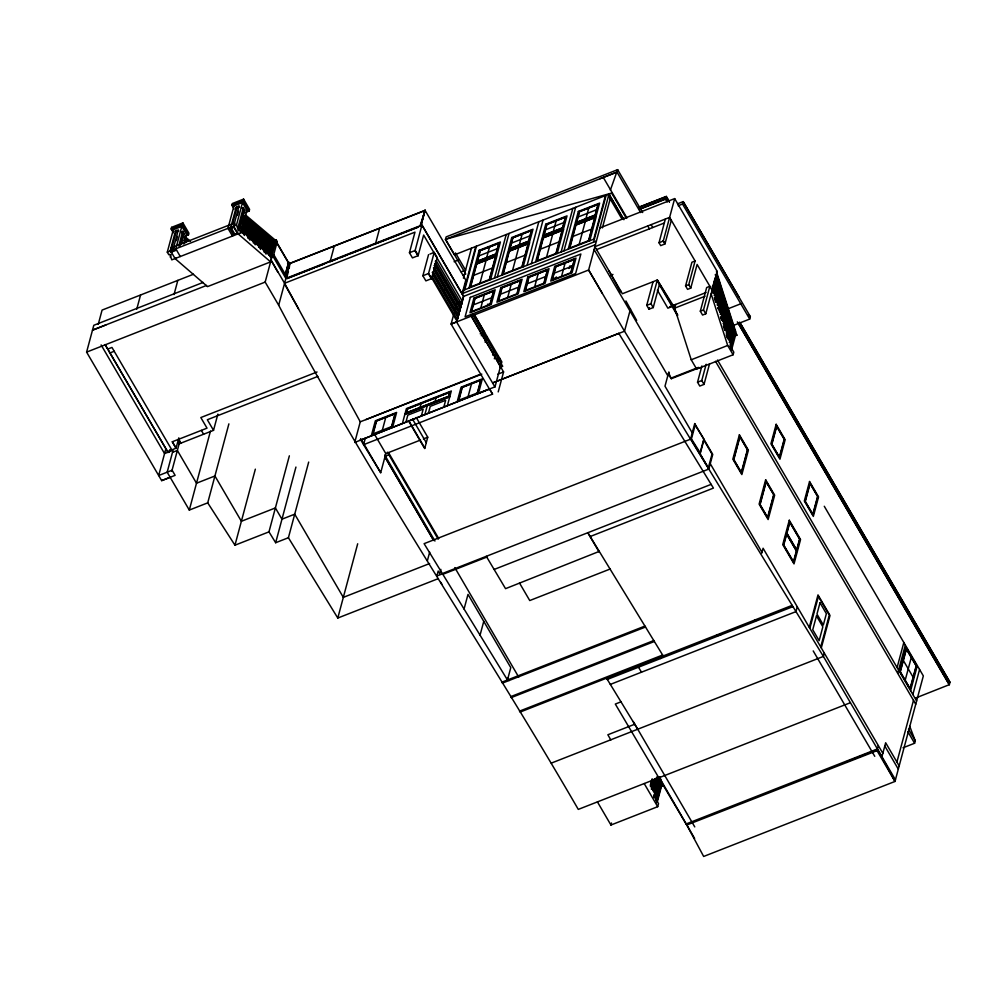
<?xml version="1.0" encoding="UTF-8"?>
<svg xmlns="http://www.w3.org/2000/svg" width="1000" height="1000" viewBox="0 0 1000 1000"><rect width="100%" height="100%" fill="white"/><g stroke="black" fill="none" stroke-linecap="round" stroke-linejoin="round"><path stroke-width="1.5" d="M456.763 302.975L462.287 301.25L463.6 296.388L421.95 225.037L285.887 278.4L278.675 305.225C369.8 478.387 480.312 640.2 578.288 809.4L850.413 702.7M228.888 423.862L207.725 502.85L189.3 510.075L170.162 477.312L161.65 480.625L86.6 352.113L93.8 325.288L203.113 282.425M98.263 324.288L102.075 310.087L193.487 274.237M136.75 309.2L140.562 295M173.4 232.838L171.137 228.975L171.575 227.35L182.913 222.913L188.925 233.188L188.487 234.812L185.65 235.925M241.737 201.287L247 210.287L240.975 232.725L171.788 259.862L169.85 254.3L168.787 254.713L167.288 252.15L173.312 229.7M175.487 231.025L170.125 251.038L170.688 252L173.512 250.888L172.95 249.925L178.325 229.913L175.487 231.025L176.05 231.988L171.525 248.85L170.963 247.887L234.475 222.987L235.037 223.95M171.412 247.712L170.562 250.863L175.125 258.663L207.525 286.613L270.6 261.875L238.188 233.938L233.637 226.125L239 206.125L236.175 207.237L230.8 227.237L234.925 234.312M170.287 257.288L171.05 254.425M176.25 240.712L177.375 236.5M188.487 234.812L182.488 224.525L182.913 222.913M178.725 246.05L182.662 231.375L181.6 231.8L183.1 234.363L180.012 245.863M181.462 244.013L184.163 233.95L182.662 231.375M183.575 243.888L186.312 234.088L181.812 226.375L175.787 248.812L180.287 256.525M184.288 243.612L185.425 239.387L185.037 242.85M174.013 294.587L177.825 280.375M165.875 448.7L158.675 475.525L172.138 470.25L175.113 475.35L161.65 480.625M234.075 209.037L231.825 205.188L232.262 203.562L243.6 199.112L249.6 209.4L249.163 211.025L244.913 212.688M233.238 204.625L233.988 205.912L227.963 228.35L232.463 236.062M169.237 452.35L170 449.513M232.512 223.925L236.737 208.2L236.175 207.237M237.3 215.525L238.438 211.3M178.837 437.837L176.062 448.212L167.55 451.55L105.062 344.55L107.312 348.413M238.412 230.575L243.775 210.575L242.275 208L243.337 207.587L244.838 210.15L239.475 230.162L238.412 230.575L236.475 225.025L242.5 202.575L233.988 205.912M249.163 211.025L243.162 200.738L243.6 199.112M179.587 441L178.8 443.963L213.525 430.337L217.875 414.1M171.762 471.337L179.338 443.062M237.975 227.587L243.337 207.587M241.363 229.925L244.4 216.6M242.35 230.425L242.013 231.35L245.75 217.75M242.725 231.075L246.125 218.388M243.375 230.45L247.113 218.9L244.462 230.812M243.713 231.575L243.375 232.5L247.113 218.9M244.737 231.6L248.475 220.05L244.737 233.65M245.487 230.825L247.763 220.325M248.475 220.05L244.438 235.45L241.4 230.25M246.1 234.8L249.838 221.2L247.175 233.113M246.8 234.525L249.838 221.2M247.45 233.9L251.188 222.35L248.538 234.262M247.787 235.025L247.45 235.95L251.188 222.35M248.812 235.05L252.55 223.487L248.812 237.1L252.55 223.487M249.562 234.275L251.838 223.775M250.175 236.2L253.912 224.638L250.175 238.25M250.55 236.838L253.2 224.925M253.912 224.638L249.838 240.1L245.275 232.3L242.413 233.425M251.537 237.35L255.263 225.787L251.525 239.4M252.237 239.112L255.263 225.787M256.625 226.938L252.887 240.55L256.625 226.938L253.975 238.863M254.25 239.65L257.987 228.088L255.338 240.012M254.625 240.287L257.275 228.375M254.587 240.775L254.25 241.7L257.987 228.088M255.613 240.8L259.35 229.237L256.312 242.562L255.238 242.2M256.363 240.025L258.637 229.525M259.35 229.237L255.238 244.762L250.688 236.962L247.812 238.088M256.975 241.95L260.7 230.387L256.962 244L260.7 230.387M258.325 243.1L262.062 231.537L259.037 244.862L257.95 244.5L259.037 244.862M258.325 245.15L262.062 231.537M259.688 244.237L263.425 232.688L260.387 246.012L259.312 245.65L260.387 246.012M260.062 244.887L262.712 232.975M260.4 243.962L263.425 232.688M189.3 510.075L210.463 431.087M261.05 245.387L264.788 233.837L261.05 247.45L264.788 233.837M258.612 247.4L261.488 246.275L260.637 249.425L256.087 241.612L253.212 242.738M262.413 246.537L266.137 234.988L263.488 246.912M262.738 247.675L262.4 248.6L266.137 234.988M263.762 247.688L267.5 236.137L263.762 249.75L267.5 236.137M265.125 248.837L268.863 237.288L265.125 250.9L268.863 237.288M265.5 249.488L268.15 237.575M266.488 249.988L270.225 238.438L267.562 250.362M270.225 238.438L266.038 254.075L261.488 246.275M267.838 251.137L271.575 239.587L267.838 253.2L271.575 239.587M269.2 252.288L272.938 240.738L269.2 254.35L272.938 240.738M269.575 252.938L272.225 241.025M270.487 253.375L274.225 241.825L271.212 255.525L271.962 256.8L272.425 255.25L273.8 254.713L287.312 277.838M274.225 241.825L270.475 255.425M275.387 242.275L275.975 240.712L245.812 215.2M241.312 228.2L271.988 254.975L276.212 239.825L274.438 240.512M278.675 305.225L265.175 282.087L272.375 255.275M273.425 255.787L277.238 241.588L276.212 239.825M284.938 275.763L288.425 262.812L276.55 242.475M285.125 275.7L288.6 262.75L276.725 242.413M285.487 276.825L289.3 262.462L288.6 262.75M286.388 276.137L289.825 263.35L289.325 262.5M286.875 277.125L288.412 271.4M289.188 268.525L289.825 263.35L425.225 210.263L419.862 226.337L420.588 226.25L424.787 210.625M289.363 455.825L268.975 531.862L234.963 545.2L255.35 469.162M330.138 261.525L334.338 245.9M308.688 462.062L288.412 537.725L275.663 542.725L295.938 467.062M375.5 243.738L379.688 228.113M277.913 272.3L271.062 260.15L284.575 283.275L360.262 421.812L354.725 442.45L489.55 388.975L492.55 394.125L363.575 444.688L360.575 439.55L360.4 440.188L489.55 388.975L492.55 394.125M462.3 301.25L423.65 235.062L418.113 255.662L412.45 257.887L409.45 252.738L414.975 232.15L284.575 283.275M360.4 440.188L360.812 438.65M365.938 419.588L479.1 374.762M425.05 210.325L420.85 225.95L425.05 210.325L465.8 280.125L462.175 293.663L596.4 241.038M365.387 437.925L363.575 444.688L380.7 472.7L385.825 453.638L374.312 433.925M371.3 435.863L375.35 420.788L396.613 412.45L392.587 427.425M372.362 435.45L376.25 420.975L395.387 413.475L391.525 427.85M372.725 435.3L376.55 421.037L394.975 413.812L391.175 427.987M429.95 254.075L434.212 252.413L437.212 257.55L431.538 278.65L425.875 280.875L422.875 275.738L428.537 254.638M381.95 431.65L385.763 417.425M431.538 278.65L428.537 273.512L434.212 252.413M438.413 578.575L337.788 618.038L357.688 543.775M462.875 275.163L465.75 274.037L445.487 239.338L612.312 192.9L454.462 254.85L445.487 239.338L446.138 236.9L617.638 169.662L642.675 212.55M402.388 423.537L406.4 408.612L451.312 391L447.362 405.712M405.938 422.137L407.812 415.138L423.188 409.113L421.325 416.025M420.025 407.45L421.062 403.587M424.875 414.625L427.388 405.288M453.862 313.775L451.1 324.075L489.5 389.137M454.65 310.837L456.238 304.95M463.413 278.188L471.475 248.175M428.425 413.212L430.275 406.337L445.637 400.312L443.812 407.113M463.15 292.525L465.438 284.012M464.05 290.025L475.725 246.513M464.75 289.75L476.438 246.225M435 401.575L436.037 397.713M500.5 366.375L494.963 387L456.562 321.925L462.438 300.75M431.838 278.15L456.3 320.037L457.362 319.613L457.962 317.387L432.738 274.188M458.562 315.15L433.338 271.962L432.275 272.375L457.5 315.575L458.562 315.15L459.162 312.925L433.938 269.725M459.762 310.688L434.538 267.488L433.475 267.913L458.7 311.1L459.762 310.688L460.363 308.463L435.138 265.262L434.075 265.675M434.675 263.45L459.9 306.637L460.913 306.25L461.562 303.988L436.337 260.8L435.275 261.212M416.238 417.475L427.75 437.2L424.7 448.562L408.638 421.05M469 288.087L475.538 263.725L497.113 255.275L490.575 279.625M470.637 286.712L476.737 263.988L495.475 256.637L489.375 279.363M471.625 311.388L475.112 298.4L493.537 291.175L490.05 304.163L487.45 304.275M480.012 283.038L486.112 260.312M486.712 257.538L489.55 246.988M480.838 307.775L484.325 294.788M457.163 401.825L461.1 387.163L482.362 378.825L478.45 393.375M458.225 401.4L462 387.35L481.138 379.85L477.388 393.8M458.587 401.262L462.3 387.413L480.725 380.188L477.038 393.938L495.012 386.838M494.513 278.075L506.2 234.55M481.375 335.775L482.15 332.9M497.35 276.962L509.038 233.438M483.288 336.463L484.462 332.1L474.412 314.9M483.5 338.025L484.312 335.037M467.812 397.6L471.512 383.8M501.6 275.3L508.137 250.95L529.712 242.488L523.175 266.837M503.237 273.938L509.338 251.2L528.075 243.863L521.975 266.588M485.125 342.2L486.675 336.438M427.4 560.65L429.675 552.15M498.55 300.825L502.038 287.838L520.462 280.613L516.975 293.6M519.312 244.75L522.15 234.2M512.6 270.262L518.713 247.537M507.762 297.213L511.25 284.225M492.625 355.05L493.787 350.737M494.363 358.8L495.962 352.825M440.875 569.388L439.725 573.7L438.188 571.05L436.85 576.013L442.525 573.8L507.463 679.987L510.775 667.625L468 594.375L464.062 609.025M497.088 360.887L498.275 356.45M474.562 315.163L499.625 358.075L498.325 362.925L503.575 371.925L498.212 391.9M527.112 265.3L538.8 221.75M500.3 366.887L501.875 361.925L499.625 358.075M531.362 263.625L543.062 220.075M525.487 290.262L528.975 277.275L547.4 270.05L543.913 283.038M535.612 261.962L542.15 237.613L563.725 229.15L557.188 253.5M537.25 260.6L543.35 237.862L562.087 230.525L555.988 253.25M534.7 286.65L538.188 273.663M553.325 231.412L556.163 220.863M546.625 256.925L552.725 234.2M561.125 251.962L572.825 208.4M563.962 250.85L575.662 207.288M568.212 249.175L574.75 224.825L596.325 216.375L589.788 240.725M561.625 276.087L565.112 263.113M569.85 247.812L575.95 225.087L594.688 217.738L588.587 240.463M570.837 272.488L574.325 259.5L555.9 266.725L552.413 279.7L556.5 276.975M585.925 218.637L588.763 208.075M579.225 244.137L585.325 221.412M480.05 635.163L483.762 621.362M593.725 239.175L605.425 195.6M593.562 242.15L606.138 195.325M623.9 219.713L608.987 194.163L588.625 270.012L602.125 293.137M602.388 227.9L610.188 198.875M608.913 270.7L620.55 291.863L620.775 291.025M630.5 308.913L624.513 331.213L823.4 656.425L895.438 779.812M667.237 201.55L665.662 198.85L666.312 196.425L638.75 207.225M667.175 201.8L665.6 199.1L666.25 196.663L638.688 207.475M671.312 220.263L664.95 243.962L660.7 245.625L659.013 242.738L665.375 219.037M663.288 240.95L664.987 243.837L663.263 241.062L674.663 198.6L599.925 227.913M653.225 307.55L648.975 309.212L646.725 305.363L653.075 281.712M648.975 309.212L649.4 307.638M673.662 306.188L657.325 280.038L659.375 284.675L653.225 307.587L650.975 303.7L657.325 280.038L622.375 293.75L594.888 246.675L669.625 217.375L695.1 261L688.75 284.65L690.763 288.1L687.575 289.35L685.562 285.9L691.912 262.25L695.1 261M590.087 536.562L713.425 488.1L618.85 333.425M726.475 328.175L749.7 319.075L682.537 204.025L683.175 201.612L677.537 203.825M486.3 556.312L505.55 588.663L599.263 551.388M731.637 322L728.3 336.438L731.637 322L727.062 336.488L730.825 342.912L730.05 345.75L733.812 352.175L733.112 354.762L696.65 369.062L691.225 359.775L674.65 308.163L675.65 304.45M690.763 288.1L697.113 264.45L715.875 296.575L715.113 299.413L718.863 305.837L718.1 308.688L721.85 315.113M669.3 374L668.825 371.912M699.663 367.587L671.325 378.7L668.587 372.788L664.987 386.188L692.25 432.863M700.325 311.2L706.675 287.538L709.862 286.288L703.512 309.95L705.763 313.8L702.575 315.05L700.325 311.2L703.512 309.95M712.887 286.375L715.1 278.087M705.763 313.8L717.163 271.375L674.663 198.6M716.55 275.05L712.513 289.775L716.925 275.7L715.85 275.338M713.512 290.887L717.562 278.188L714.225 292.625L717.562 278.188M714.262 290.15L716.85 278.463M714.525 294.012L718.562 281.312L715.238 295.75L718.562 281.312M715.525 297.137L719.575 284.438L715.537 299.163L719.575 284.438M716.637 295.025L718.863 284.725M716.9 298.888L720.575 287.575L717.25 302.013L716.162 301.65L717.25 302.013M716.538 302.288L720.575 287.575M717.913 302.025L721.575 290.7L717.537 305.425L720.875 290.975M718.25 305.15L721.575 290.7M709.587 363.7L704.025 384.4L699.775 386.062L697.525 382.212L701.888 365.95M718.888 305.225L722.588 293.837L719.25 308.275L718.175 307.913L719.25 308.275M718.55 308.55L722.588 293.837M719.587 309.788L723.625 297.087L720.3 311.525L723.625 297.087M704.025 384.4L701.775 380.538L706.15 364.275M720.55 312.787L724.6 300.087L721.263 314.538L724.6 300.087M721.663 310.675L723.888 300.363M725.6 303.225L722.275 317.663L725.6 303.225L721.087 317.95L724.837 324.375L724.075 327.212L727.825 333.638M722.3 316.337L723.888 310.413L716.1 297.075M722.562 319.05L726.612 306.35L723.275 320.788L726.612 306.35M723.675 316.925L725.9 306.625M610.837 739.987L607.863 734.762L634.688 724.25M723.575 322.175L727.613 309.475L723.575 324.2L727.613 309.475M724.95 323.925L728.612 312.613L724.575 327.325L728.612 312.613M724.575 327.325L727.913 312.887M725.95 327.05L729.625 315.738L726.287 330.175L725.212 329.812L726.287 330.175M725.588 330.45L729.625 315.738M726.587 331.562L730.625 318.863L726.587 333.587M727.325 330.825L729.912 319.15M727.3 333.312L730.625 318.863M637.7 665.962L641.5 672.188M728.6 337.825L732.638 325.125L729.312 339.562L732.638 325.125M729.6 340.95L733.637 328.25L730.312 342.7L733.637 328.25M730.35 340.213L732.938 328.537M730.575 344.888L733.9 332.488L715.288 274.525M730.85 348.6L735.325 331.938L735.037 331.037L733.625 331.6L734.95 335.75L736.862 335.262L716.45 271.663L717.163 271.375M731.6 349.888L735.913 333.8L736.862 335.262M654.013 795.938L658.525 803.65L657.7 806.688L610.938 825.025L611.475 823M749.7 319.075L750.35 316.613L683.175 201.612L739.175 297.512M659.875 657.262L660.625 658.512M652.087 778.9L650.325 785.175L654.837 792.887M650.45 786.513L652.35 779.45M651.538 787.35L653.487 780.062M654.137 779.188L651.425 789.287L654.675 778.975M653.05 789.887L656.263 777.925M653.325 790.387L656.9 777.075M657.425 776.862L653.462 791.65L656.787 777.712M654.475 792.712L658.688 777.025M658.925 777.7L653.612 797.475L659.45 777.487M654.137 797.262L659.225 776.812M655.225 798.1L660.45 780.4L655.638 799.837L660.45 780.4M661.15 784.2L656.325 802.138L657.15 802.412L661.912 784.663L661.15 784.2L661.912 784.663M656.612 802.613L661.675 783.988M686.15 823.775L703.662 856.462L895 781.438L923.337 675.913L824.275 506.262M686.85 824.987L878.112 750.238M761.775 553.112L763.088 548.25L882.837 753.312M797.275 606.8L795.987 611.613L610.325 684.412M809.287 627.362L818 594.9L830.013 615.462L821.3 647.925M809.85 628.325L818.4 596.475L829.287 615.112L820.738 646.963M824.3 653.075L823.4 656.425L551.275 763.125M897.1 667.55L903.825 642.5M846.15 761.9L876.612 749.95L895 781.438L877.425 748.962L878.325 745.6M897.725 673.363L905.325 645.062M899.35 671.4L905.888 647.05L917.138 666.325L910.6 690.688M881.938 756.65L885.662 742.763L899.175 765.9M905.188 680.225L911.3 657.5M912.85 694.538L919.575 669.488M896.925 762.038L913.487 700.35M902.987 747.8L914.6 743.25L915.25 740.812L909.75 726.312M270.738 260.175L271.438 258.738L266.887 250.938L264.012 252.062M618.812 333.325L492.713 382.887L624.513 331.213L588.625 270.012L451.1 324.075L456.562 321.925L463.587 296.438L421.95 225.037L415.112 250.525L418.113 255.662L415.062 250.538M456.562 321.925L462.4 300.887M610.375 190.087L617.638 169.662L616.987 172.075L640.625 212.562M568.938 268.475L572.575 265.988L569.575 266.125M171.137 228.975L182.488 224.525M231.825 205.188L243.162 200.738M171.887 230.263L183.238 225.812M176.05 231.988L178.888 230.888M236.737 208.2L239.562 207.087L239 206.125M183.1 234.363L184.163 233.95M243.775 210.575L244.838 210.15M247 210.287L248.412 209.737M185.8 240.025L184.713 239.662M247.488 219.537L246.4 219.175M167.288 252.15L236.475 225.025M248.137 220.963L248.85 220.688M231.363 228.212L234.2 227.1M171.312 252.15L176.537 250.1M250.212 221.838L249.125 221.475M251.562 222.987L250.487 222.625M252.213 224.412L252.925 224.137M253.575 225.562L254.288 225.287M233.562 234.85L237.812 233.175M255.637 226.438L254.562 226.075M257 227.587L255.925 227.225M257.65 229.013L258.363 228.738M245.712 234.15L246.425 233.875M259.012 230.162L259.725 229.887M261.075 231.038L260 230.675M262.438 232.188L261.35 231.825M263.087 233.612L263.8 233.337M251.15 238.75L251.863 238.475M265.163 234.488L264.075 234.125M252.512 239.9L253.225 239.625M266.512 235.637L265.438 235.275M267.875 236.788L266.788 236.425M268.525 238.212L269.237 237.938M270.6 239.088L269.513 238.725M271.95 240.238L270.875 239.875M273.463 240.425L271.337 241.262L247.025 220.688M272.6 241.663L273.312 241.388M274.6 242.463L273.512 242.1M273.438 243.038L275.562 242.213L244.1 215.588M276.35 241.938L277.238 241.588M266.475 252.05L266.812 251.125M268.738 255.113L271.625 253.975L285.887 278.4M206.55 285.438L92.5 330.163L105.95 324.913M287.55 263.2L288.425 262.812M289.913 263.512L425.138 210.487M86.6 352.113L265.175 282.087M287.062 278.412L418.425 226.9M419.862 226.337L420.85 225.95M107.713 349.1L111.962 347.438L171.812 449.875M286.837 278.7L314.337 267.913M317.225 266.788L324.462 263.95M330.25 261.675L337.488 258.837M340.375 257.7L347.612 254.862M350.5 253.738L370.763 245.787M373.65 244.65L418.5 227.075M109.963 352.95L114.213 351.275M409.45 252.738L415.112 250.525L418.113 255.662M599.975 178.738L616.987 172.075L445.487 239.338M454.125 261.725L458.4 260.038M422.875 275.738L428.537 273.512M478.925 255.875L497.35 248.65M511.512 243.088L529.938 235.863M545.538 229.75L563.962 222.525M578.138 216.962L596.562 209.737M431.075 276.837L432.137 276.425L457.362 319.613M461.175 271.837L464.062 270.7M445.262 281.575L446.325 281.163L460.962 306.225M639.55 209.1L665.662 198.85M444.062 286.05L445.125 285.625M639.487 209.338L665.6 199.1M473.688 275.35L492.425 268M506.287 262.562L525.025 255.225M540.3 249.225L559.038 241.887M572.9 236.45L591.638 229.1M442.863 290.512L443.925 290.087M678.188 205.75L682.537 204.025M463.038 290.425L594.438 238.9M463.6 296.388L595.413 244.7M596.575 249.575L664.2 223.05M460.5 304.413L461.525 304M459.3 308.875L460.363 308.463M473.375 304.887L491.8 297.663M500.3 294.325L518.725 287.1M527.225 283.775L545.65 276.55M554.15 273.212L572.575 265.988M458.1 313.337L459.162 312.925M317.05 371.987L200.825 417.55L207.025 428.15L172.3 441.775L176.062 448.212L172.3 441.775M317.887 376.4L207.338 419.738L213.525 430.337M659.013 242.738L663.263 241.062M610.062 275.575L612.962 274.438M173.113 452.113L177.362 450.45L196.5 483.212L214.925 475.988L241.388 521.275L275.4 507.938L281.962 519.188L294.725 514.175L343.325 597.375L429.575 563.562M480.213 333.762L484.462 332.1M685.562 285.9L688.75 284.65M716.225 275.975L716.925 275.7M646.725 305.363L650.975 303.7M360.262 421.812L481.825 374.15M499.825 367.463L502.713 366.325L472.25 314.163M497.788 374.2L503.575 371.925M669.5 306.863L706.038 292.538M675.438 305.225L667.875 308.188L657.375 290.188M720.95 288.212L719.862 287.85M713.85 291.988L713.525 292.9M674.65 308.163L705.037 296.25M404.925 414.1L449.837 396.488M404.812 414.5L449.725 396.887M721.25 291.625L721.95 291.35M714.15 295.387L714.862 295.113M722.962 294.475L721.875 294.113M373.125 433.825L391.55 426.6M458.862 400.2L477.287 392.975M724 297.725L722.925 297.362M724.262 301.012L724.975 300.738M717.163 304.775L717.875 304.5M725.975 303.863L724.887 303.5M719.925 310.887L719.587 311.8M740.788 303.788L723.888 310.413L716.137 297.15M727.987 310.125L726.9 309.75M720.188 314.163L720.888 313.888M728.288 313.525L728.988 313.25M721.9 317.025L721.562 317.938M730 316.375L728.913 316.012M722.2 320.425L722.9 320.15M385.825 453.638L420.525 440.037M423.413 438.9L427.75 437.2M730.288 319.788L731 319.513M723.2 323.55L724.287 323.925M388.913 454.812L384.663 456.475L433.725 540.487M732.013 322.638L730.925 322.275M733.012 325.763L731.925 325.4M733.312 329.175L734.013 328.9M726.213 332.938L726.925 332.663M736.363 335.2L734.95 335.75L733.625 331.6L735.537 331.112M733.9 332.488L735.325 331.938L716.7 273.962M727.925 335.8L727.6 336.712M728.225 339.2L728.938 338.925M729.225 342.337L729.938 342.05M691.225 359.775L727.688 345.475L733.112 354.762M730.088 346.725L731.787 346.2L712.537 286.25M671.525 377.938L698.45 367.375M697.525 382.212L701.775 380.538M690.55 439.188L424.1 543.663L442.362 573.55L708.825 469.062M442.837 574.325L486.775 557.1M494.3 569.388L711.15 484.363M610.337 568.95L529.75 600.55L519.525 583.05M501.788 682.212L644.938 626.075M502.362 683.138L645.512 627.013M510.637 696.688L653.787 640.55M511.213 697.613L654.362 641.488M519.487 711.15L662.638 655.025M520.062 712.087L792.188 605.35M792.938 606.625L607.275 679.438L606.525 678.15L637.725 729.225M620.975 701.838L615.312 704.062L686.087 823.988L877.425 748.962M660.675 781.075L659.912 780.612M661.388 786.075L663.388 785.512L661.388 786.075L658.413 777.4M915.875 697.913L949.35 684.663L737.962 322.663M174.6 257.962L176.038 258.188M747.9 314.713L750.35 316.613M241.175 228.688L272.162 254.9M241.438 231.537L243.812 233.55M247.387 236.575L254.537 242.625M256.925 244.65L260.5 247.675M262.887 249.688L265.262 251.7M267.65 253.725L270.038 255.738M184.65 236.35L190.525 241.325M184.513 238.062L188.038 241.05M183.975 240.238L186.287 242.2M668.188 374.263L671.325 378.7M207.725 502.85L234.963 545.2M288.412 537.725L337.788 618.038M268.975 531.862L275.663 542.725M663.213 655.962L587.837 532.712L599.1 551.987M666.25 196.663L669.4 202.062M739.538 322.137L949.963 682.362M737.312 321.875L949.312 684.8L950 682.225L740.188 322.925M608.975 194.213L623.6 219.25M435.737 263.025L446.325 281.163M388.5 452.562L438.713 538.513M384.738 455.05L434.963 541.05M384.8 456.725L433.088 539.412M173.8 246.775L174.363 247.738M201.35 430.375L203.6 434.237M178.675 439.275L180.925 443.125M717.862 281.588L718.238 282.238M666.312 196.425L669.463 201.8M715.863 298.238L716.237 298.888M724.912 326.413L725.288 327.05M651.1 224.638L652.788 227.525M903.363 660.512L913.125 677.225M647.75 225.95L649.45 228.837M717.537 360.062L916.612 700.962M715.5 361.312L915.738 704.212M603.312 177.475L626.95 217.95M611.575 192.975L626.425 218.4M608.488 195.987L621.912 218.962M657.325 280.038L677.75 315.012M659.375 284.675L677.537 315.775M908.5 729.237L915.25 740.812M907.85 731.675L914.6 743.25M786.663 533.088L796.8 550.438M786.5 533.7L796.637 551.05M884.8 746.012L898.3 769.15M594.113 249.562L667.8 375.737M710.263 463.7L762.062 552.425M813.213 650.925L874.762 756.325M754.75 620.025L755.5 621.312M719.912 633.688L720.662 634.975M455.487 252.913L465.625 270.262M471.438 316.163L498.462 362.438M470.825 315.538L500.575 366.788M633.225 721.513L694.762 826.9M644.2 783.55L657.7 806.688M412.512 419.087L426.287 442.663M408.75 420.65L424.812 448.15M597.425 801.9L610.938 825.025M387.375 452.175L438.15 539.125M518.725 677.113L454.8 567.612M269.538 253.425L269.913 254.062M268.175 252.275L268.55 252.913M265.45 249.975L265.825 250.613M264.1 248.825L264.475 249.462M261.375 246.525L261.75 247.162M257.3 243.075L257.675 243.713M250.5 237.325L250.875 237.975M507.525 677.875L509.087 680.562M249.15 236.175L249.525 236.825M239.475 230.162L240.975 232.725M361.562 439.938L380.7 472.7M233.837 227.237L237.787 233.988M440.712 582.25L441.838 584.175M229.438 227.775L233.938 235.487M178.225 226.2L178.975 227.488M175.4 227.312L176.15 228.6M171.575 227.35L173.825 231.213M108.45 350.35L168.113 452.525M101.112 344.925L164.55 453.575L173.062 450.25L167.175 472.2L170.15 477.3M428.438 273.55L431.425 278.7M659.212 777.237L694.625 838.425M284.775 284.45L298.488 308.75M625.913 300.95L636.663 320.425M659.837 776.85L662.8 785.512M659.963 780.212L661.475 784.6M716.938 278.163L734.125 331.675M712.412 286.7L731.5 346.163M711.462 288.75L712.9 293.212M714.338 297.663L715.763 302.125M720.537 316.988L721.488 319.962M723.4 325.913L724.837 330.375M726.263 334.825L727.225 337.8M711.125 293.863L727.688 345.475M407.3 408.8L406.15 413.075L448.938 396.3L450.087 392.025L407.3 408.8M407.6 408.862L406.562 412.725L448.638 396.225L449.675 392.362L407.6 408.862M479.137 250.338L475.875 262.512L497.125 254.175L500.4 242L479.137 250.338M476.438 263.925L470.225 287.05L489.675 279.438L495.887 256.3L476.438 263.925M480.037 250.525L477.1 261.488L496.225 253.988L499.175 243.025L480.037 250.525M480.337 250.6L477.5 261.15L495.925 253.925L498.762 243.375L480.337 250.6M470.312 297.375L465.087 316.85L575.638 273.5L580.862 254.025L470.312 297.375M473.913 298.137L469.988 312.75L491.25 304.413L495.175 289.8L473.913 298.137M474.812 298.337L471.213 311.725L490.35 304.225L493.95 290.825L474.812 298.337M511.737 237.55L508.462 249.737L529.725 241.4L533 229.225L511.737 237.55M509.038 251.137L502.825 274.275L522.275 266.65L528.488 243.512L509.038 251.137M512.638 237.75L509.688 248.7L528.825 241.2L531.763 230.25L512.638 237.75M512.938 237.812L510.1 248.363L528.525 241.137L531.362 230.588L512.938 237.812M500.838 287.575L496.925 302.188L518.175 293.85L522.1 279.25L500.838 287.575M501.737 287.775L498.15 301.163L517.275 293.663L520.875 280.275L501.737 287.775M527.775 277.025L523.85 291.637L545.112 283.3L549.025 268.688L527.775 277.025M528.675 277.213L525.075 290.613L544.212 283.1L547.8 269.713L528.675 277.213M545.75 224.213L542.487 236.388L563.737 228.062L567.013 215.888L545.75 224.213M543.05 237.8L536.85 260.938L556.287 253.312L562.5 230.175L543.05 237.8M546.65 224.412L543.713 235.362L562.837 227.862L565.788 216.912L546.65 224.412M546.95 224.475L544.113 235.025L562.537 227.8L565.375 217.25L546.95 224.475M554.7 266.462L550.775 281.075L572.038 272.738L575.962 258.125L554.7 266.462M555.6 266.65L552 280.05L571.138 272.55L574.738 259.15L555.6 266.65M578.35 211.438L575.075 223.612L596.337 215.275L599.612 203.1L578.35 211.438M575.65 225.025L569.438 248.15L588.888 240.525L595.1 217.4L575.65 225.025M579.25 211.625L576.312 222.587L595.438 215.087L598.387 204.125L579.25 211.625M579.55 211.688L576.712 222.25L595.138 215.025L597.975 204.462L579.55 211.688M694.737 423.575L690.713 438.587L708.85 468.938L712.75 454.425L694.737 423.575M695.138 425.15L691.438 438.938L700.125 452.738L703.838 438.925L695.138 425.15M703.863 440.087L700.163 453.875L708.325 467.85L712.025 454.075L703.863 440.087M739.388 434.787L732.85 459.137L741.85 474.562L748.388 450.213L739.388 434.787M739.788 436.362L733.575 459.5L741.45 472.987L747.663 449.85L739.788 436.362M739.912 436.887L733.812 459.613L741.325 472.463L747.425 449.738L739.912 436.887M716.725 634.938L717.475 636.225L716.725 634.938M776.162 424.3L770.925 443.787L779.938 459.212L785.163 439.725L776.162 424.3M776.562 425.875L771.65 444.137L779.538 457.638L784.438 439.375L776.562 425.875M776.688 426.4L771.9 444.263L779.4 457.113L784.2 439.25L776.688 426.4M765.65 479.775L759.112 504.125L768.125 519.55L774.663 495.188L765.65 479.775M766.05 481.337L759.837 504.475L767.725 517.975L773.925 494.837L766.05 481.337M766.188 481.863L760.088 504.6L767.588 517.45L773.688 494.725L766.188 481.863M789.287 520.25L782.75 544.6L794.013 563.888L800.55 539.538L789.287 520.25M789.688 521.825L783.475 544.963L793.612 562.312L799.825 539.175L789.688 521.825M786.637 534.225L783.725 545.075L793.475 561.788L796.388 550.925L786.637 534.225M789.825 522.35L786.912 533.212L796.663 549.913L799.575 539.062L789.825 522.35M809.55 481.5L804.325 500.975L813.337 516.4L818.562 496.925L809.55 481.5M809.95 483.075L805.05 501.337L812.938 514.825L817.837 496.562L809.95 483.075M810.088 483.6L805.3 501.45L812.8 514.3L817.588 496.45L810.088 483.6M816.475 615.887L812.75 629.75L819.137 640.675L822.85 626.812L816.475 615.887M820 602.762L816.963 614.075L823.337 625L826.375 613.688L820 602.762M906.287 648.625L900.075 671.762L910.2 689.112L916.413 665.975L906.287 648.625M906.413 649.15L900.312 671.875L910.075 688.587L916.175 665.863L906.413 649.15M186.775 240.538L186.45 241.45L186.775 240.538"/></g></svg>
